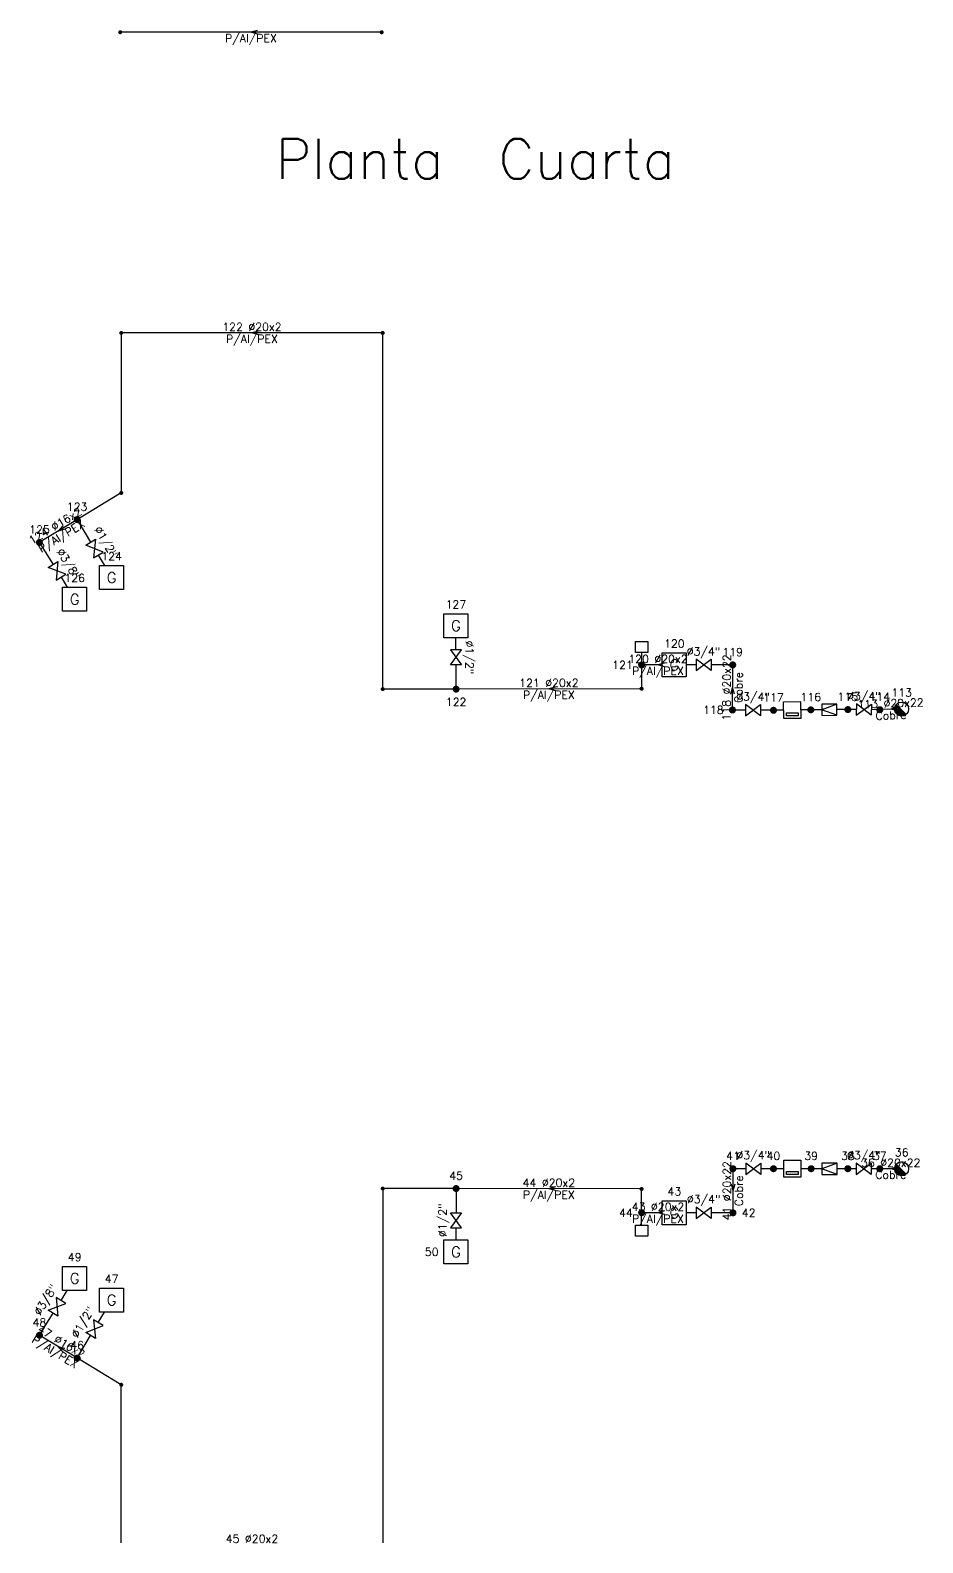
# Model space of a CAD drawing. Extents: x 13.1 to 35, y -9.6 to 85.5.
# Drawn here: x 19.77 to 26.46, y 36.11 to 47.46 of the extents above; entities that cross this region are included whole.
import ezdxf
from ezdxf.enums import TextEntityAlignment as Align

# ---------------------------------------------------------------- set-up
doc = ezdxf.new("R2010")
doc.units = 0
doc.header["$LTSCALE"] = 0.5
doc.layers.get('0').update_dxf_attribs({"linetype": 'CONTINUOUS'})
for name, color, linetype in [('TEXTO_NUDOS', 7, 'CONTINUOUS'), ('TEXTO_RAMAS', 7, 'CONTINUOUS'), ('UNIFILAR', 7, 'CONTINUOUS')]:
    doc.layers.add(name, color=color, linetype=linetype)
doc.styles.add('ROMANS', font='Romans', dxfattribs={"height": 2.5})

# ---------------------------------------------------------------- blocks, each defined once
blk = doc.blocks.new('CONEXION_PLANTAS_GAS')
at = {"color": 0, "linetype": 'CONTINUOUS'}
blk.add_circle((-0.004736, -0.005671), 1.5, dxfattribs=at)
for points in [[(-1.499779, 0.11617), (-1.504474, -0.033694), (0.363297, -1.459821), (0.216286, -1.489298)], [(-1.480147, 0.264817), (-1.499779, 0.11617), (0.506632, -1.415814), (0.363297, -1.459821)], [(-1.445772, 0.410761), (-1.480147, 0.264817), (0.644856, -1.357718), (0.506632, -1.415814)], [(-1.396999, 0.552544), (-1.445772, 0.410761), (0.77659, -1.286112), (0.644856, -1.357718)], [(-1.334315, 0.688749), (-1.396999, 0.552544), (0.900518, -1.201713), (0.77659, -1.286112)], [(-1.258346, 0.818016), (-1.334315, 0.688749), (1.0154, -1.105363), (0.900518, -1.201713)], [(-1.169852, 0.939054), (-1.258346, 0.818016), (1.047775, -1.074419), (1.0154, -1.105363)], [(-1.069716, 1.050651), (-1.169852, 0.939054), (-0.004736, -0.005671), (1.047775, -1.074419)], [(-1.504474, -0.033694), (-1.494184, -0.183278), (0.216286, -1.489298), (0.067066, -1.503952)], [(-1.494184, -0.183278), (-1.469012, -0.331087), (0.067066, -1.503952), (-0.082871, -1.503635)], [(-1.469012, -0.331087), (-1.429209, -0.475645), (-0.082871, -1.503635), (-0.232027, -1.488351)], [(-1.429209, -0.475645), (-1.375174, -0.615507), (-0.232027, -1.488351), (-0.378913, -1.458252)], [(-1.375174, -0.615507), (-1.307445, -0.749276), (-0.378913, -1.458252), (-0.52206, -1.41364)], [(-1.307445, -0.749276), (-1.226701, -0.875615), (-0.52206, -1.41364), (-0.660037, -1.35496)], [(-1.226701, -0.875615), (-1.133746, -0.993262), (-0.660037, -1.35496), (-0.791468, -1.282798)], [(-1.133746, -0.993262), (-1.029511, -1.101041), (-0.791468, -1.282798), (-0.915037, -1.197876)]]:
    blk.add_solid(points, dxfattribs=at)
blk = doc.blocks.new('NUDO_DERIVACION_GAS')
at = {"color": 0, "linetype": 'CONTINUOUS'}
for points in [[(-0.742494, 0.10584), (-0.749351, 0.031185), (-0.748721, -0.043781), (-0.749351, 0.031185)], [(-0.728219, 0.179437), (-0.742494, 0.10584), (-0.74061, -0.118309), (-0.748721, -0.043781)], [(-0.706667, 0.251241), (-0.728219, 0.179437), (-0.725099, -0.191656), (-0.74061, -0.118309)], [(-0.678054, 0.320535), (-0.706667, 0.251241), (-0.702343, -0.263087), (-0.725099, -0.191656)], [(-0.642667, 0.386626), (-0.678054, 0.320535), (-0.672569, -0.33189), (-0.702343, -0.263087)], [(-0.600858, 0.448854), (-0.642667, 0.386626), (-0.636075, -0.397377), (-0.672569, -0.33189)], [(-0.553045, 0.506597), (-0.600858, 0.448854), (-0.593226, -0.458893), (-0.636075, -0.397377)], [(-0.499707, 0.559279), (-0.553045, 0.506597), (-0.544449, -0.515825), (-0.593226, -0.458893)], [(-0.441376, 0.606372), (-0.499707, 0.559279), (-0.490233, -0.567602), (-0.544449, -0.515825)], [(-0.378635, 0.647407), (-0.441376, 0.606372), (-0.431118, -0.613708), (-0.490233, -0.567602)], [(-0.31211, 0.681973), (-0.378635, 0.647407), (-0.367696, -0.653682), (-0.431118, -0.613708)], [(-0.242467, 0.709725), (-0.31211, 0.681973), (-0.300599, -0.687124), (-0.367696, -0.653682)], [(-0.170402, 0.730386), (-0.242467, 0.709725), (-0.2305, -0.713702), (-0.300599, -0.687124)], [(-0.096633, 0.743749), (-0.170402, 0.730386), (-0.158097, -0.733148), (-0.2305, -0.713702)], [(-0.0219, 0.74968), (-0.096633, 0.743749), (-0.084114, -0.745268), (-0.158097, -0.733148)], [(0.053053, 0.748121), (-0.0219, 0.74968), (-0.009291, -0.749942), (-0.084114, -0.745268)], [(0.127475, 0.739087), (0.053053, 0.748121), (0.065624, -0.747123), (-0.009291, -0.749942)], [(0.200624, 0.722669), (0.127475, 0.739087), (0.139884, -0.736839), (0.065624, -0.747123)], [(0.271768, 0.699029), (0.200624, 0.722669), (0.212747, -0.719193), (0.139884, -0.736839)], [(0.340197, 0.668406), (0.271768, 0.699029), (0.283483, -0.694361), (0.212747, -0.719193)], [(0.405227, 0.631103), (0.340197, 0.668406), (0.351388, -0.662591), (0.283483, -0.694361)], [(0.466207, 0.587495), (0.405227, 0.631103), (0.415781, -0.624201), (0.351388, -0.662591)], [(0.52253, 0.538017), (0.466207, 0.587495), (0.47602, -0.579573), (0.415781, -0.624201)], [(0.573632, 0.483163), (0.52253, 0.538017), (0.531502, -0.529155), (0.47602, -0.579573)], [(0.619002, 0.423482), (0.573632, 0.483163), (0.581674, -0.47345), (0.531502, -0.529155)], [(0.658187, 0.359569), (0.619002, 0.423482), (0.626035, -0.413014), (0.581674, -0.47345)], [(0.690796, 0.292064), (0.658187, 0.359569), (0.66414, -0.348452), (0.626035, -0.413014)], [(0.716502, 0.22164), (0.690796, 0.292064), (0.695609, -0.280407), (0.66414, -0.348452)], [(0.73505, 0.149002), (0.716502, 0.22164), (0.720128, -0.209562), (0.695609, -0.280407)], [(0.746253, 0.074875), (0.73505, 0.149002), (0.737451, -0.136622), (0.720128, -0.209562)], [(0.75, 0), (0.746253, 0.074875), (0.747407, -0.062317), (0.737451, -0.136622)]]:
    blk.add_solid(points, dxfattribs=at)
blk = doc.blocks.new('APARATO_GAS')
at = {"color": 0, "linetype": 'CONTINUOUS'}
for p, q in [((-1.125, 1.125), (1.125, 1.125)), ((-1.125, -1.125), (-1.125, 1.125)), ((1.125, 1.125), (1.125, -1.125)), ((1.125, -1.125), (-1.125, -1.125))]:
    blk.add_line(p, q, dxfattribs=at)
at = {"color": 0, "linetype": 'CONTINUOUS', "style": 'ROMANS'}
blk.add_text('G', height=1, dxfattribs=at).set_placement((0, -0.5), align=Align.CENTER)
blk = doc.blocks.new('NUDO_PASO_GAS')
at = {"color": 0, "linetype": 'CONTINUOUS'}
for points in [[(-0.742494, 0.10584), (-0.749351, 0.031185), (-0.748721, -0.043781), (-0.749351, 0.031185)], [(-0.728219, 0.179437), (-0.742494, 0.10584), (-0.74061, -0.118309), (-0.748721, -0.043781)], [(-0.706667, 0.251241), (-0.728219, 0.179437), (-0.725099, -0.191656), (-0.74061, -0.118309)], [(-0.678054, 0.320535), (-0.706667, 0.251241), (-0.702343, -0.263087), (-0.725099, -0.191656)], [(-0.642667, 0.386626), (-0.678054, 0.320535), (-0.672569, -0.33189), (-0.702343, -0.263087)], [(-0.600858, 0.448854), (-0.642667, 0.386626), (-0.636075, -0.397377), (-0.672569, -0.33189)], [(-0.553045, 0.506597), (-0.600858, 0.448854), (-0.593226, -0.458893), (-0.636075, -0.397377)], [(-0.499707, 0.559279), (-0.553045, 0.506597), (-0.544449, -0.515825), (-0.593226, -0.458893)], [(-0.441376, 0.606372), (-0.499707, 0.559279), (-0.490233, -0.567602), (-0.544449, -0.515825)], [(-0.378635, 0.647407), (-0.441376, 0.606372), (-0.431118, -0.613708), (-0.490233, -0.567602)], [(-0.31211, 0.681973), (-0.378635, 0.647407), (-0.367696, -0.653682), (-0.431118, -0.613708)], [(-0.242467, 0.709725), (-0.31211, 0.681973), (-0.300599, -0.687124), (-0.367696, -0.653682)], [(-0.170402, 0.730386), (-0.242467, 0.709725), (-0.2305, -0.713702), (-0.300599, -0.687124)], [(-0.096633, 0.743749), (-0.170402, 0.730386), (-0.158097, -0.733148), (-0.2305, -0.713702)], [(-0.0219, 0.74968), (-0.096633, 0.743749), (-0.084114, -0.745268), (-0.158097, -0.733148)], [(0.053053, 0.748121), (-0.0219, 0.74968), (-0.009291, -0.749942), (-0.084114, -0.745268)], [(0.127475, 0.739087), (0.053053, 0.748121), (0.065624, -0.747123), (-0.009291, -0.749942)], [(0.200624, 0.722669), (0.127475, 0.739087), (0.139884, -0.736839), (0.065624, -0.747123)], [(0.271768, 0.699029), (0.200624, 0.722669), (0.212747, -0.719193), (0.139884, -0.736839)], [(0.340197, 0.668406), (0.271768, 0.699029), (0.283483, -0.694361), (0.212747, -0.719193)], [(0.405227, 0.631103), (0.340197, 0.668406), (0.351388, -0.662591), (0.283483, -0.694361)], [(0.466207, 0.587495), (0.405227, 0.631103), (0.415781, -0.624201), (0.351388, -0.662591)], [(0.52253, 0.538017), (0.466207, 0.587495), (0.47602, -0.579573), (0.415781, -0.624201)], [(0.573632, 0.483163), (0.52253, 0.538017), (0.531502, -0.529155), (0.47602, -0.579573)], [(0.619002, 0.423482), (0.573632, 0.483163), (0.581674, -0.47345), (0.531502, -0.529155)], [(0.658187, 0.359569), (0.619002, 0.423482), (0.626035, -0.413014), (0.581674, -0.47345)], [(0.690796, 0.292064), (0.658187, 0.359569), (0.66414, -0.348452), (0.626035, -0.413014)], [(0.716502, 0.22164), (0.690796, 0.292064), (0.695609, -0.280407), (0.66414, -0.348452)], [(0.73505, 0.149002), (0.716502, 0.22164), (0.720128, -0.209562), (0.695609, -0.280407)], [(0.746253, 0.074875), (0.73505, 0.149002), (0.737451, -0.136622), (0.720128, -0.209562)], [(0.75, 0), (0.746253, 0.074875), (0.747407, -0.062317), (0.737451, -0.136622)]]:
    blk.add_solid(points, dxfattribs=at)
blk = doc.blocks.new('TOMA_PRESION_GAS')
at = {"color": 0, "linetype": 'CONTINUOUS'}
for p, q in [((-0.046683, 0.093739), (-0.046683, 0.17616)), ((-0.046683, 0.17616), (0.046683, 0.17616)), ((0.046683, 0.17616), (0.046683, 0.093739)), ((0.046683, 0.093739), (-0.046683, 0.093739)), ((0, 0.093739), (0, 0.0262))]:
    blk.add_line(p, q, dxfattribs=at)
for points in [[(-0.025977, 0.003703), (-0.026217, 0.001091), (-0.026195, -0.001532), (-0.026217, 0.001091)], [(-0.025477, 0.006278), (-0.025977, 0.003703), (-0.025911, -0.004139), (-0.026195, -0.001532)], [(-0.024723, 0.00879), (-0.025477, 0.006278), (-0.025368, -0.006705), (-0.025911, -0.004139)], [(-0.023722, 0.011214), (-0.024723, 0.00879), (-0.024572, -0.009204), (-0.025368, -0.006705)], [(-0.022484, 0.013526), (-0.023722, 0.011214), (-0.02353, -0.011611), (-0.024572, -0.009204)], [(-0.021021, 0.015704), (-0.022484, 0.013526), (-0.022254, -0.013903), (-0.02353, -0.011611)], [(-0.019349, 0.017724), (-0.021021, 0.015704), (-0.020754, -0.016055), (-0.022254, -0.013903)], [(-0.017483, 0.019567), (-0.019349, 0.017724), (-0.019048, -0.018047), (-0.020754, -0.016055)], [(-0.015442, 0.021214), (-0.017483, 0.019567), (-0.017151, -0.019858), (-0.019048, -0.018047)], [(-0.013247, 0.02265), (-0.015442, 0.021214), (-0.015083, -0.021471), (-0.017151, -0.019858)], [(-0.010919, 0.023859), (-0.013247, 0.02265), (-0.012864, -0.02287), (-0.015083, -0.021471)], [(-0.008483, 0.02483), (-0.010919, 0.023859), (-0.010517, -0.02404), (-0.012864, -0.02287)], [(-0.005962, 0.025553), (-0.008483, 0.02483), (-0.008064, -0.024969), (-0.010517, -0.02404)], [(-0.003381, 0.026021), (-0.005962, 0.025553), (-0.005531, -0.02565), (-0.008064, -0.024969)], [(-0.000766, 0.026228), (-0.003381, 0.026021), (-0.002943, -0.026074), (-0.005531, -0.02565)], [(0.001856, 0.026174), (-0.000766, 0.026228), (-0.000325, -0.026237), (-0.002943, -0.026074)], [(0.00446, 0.025858), (0.001856, 0.026174), (0.002296, -0.026139), (-0.000325, -0.026237)], [(0.007019, 0.025283), (0.00446, 0.025858), (0.004894, -0.025779), (0.002296, -0.026139)], [(0.009508, 0.024456), (0.007019, 0.025283), (0.007443, -0.025162), (0.004894, -0.025779)], [(0.011902, 0.023385), (0.009508, 0.024456), (0.009918, -0.024293), (0.007443, -0.025162)], [(0.014177, 0.02208), (0.011902, 0.023385), (0.012294, -0.023181), (0.009918, -0.024293)], [(0.016311, 0.020554), (0.014177, 0.02208), (0.014546, -0.021838), (0.012294, -0.023181)], [(0.018281, 0.018823), (0.016311, 0.020554), (0.016654, -0.020277), (0.014546, -0.021838)], [(0.020069, 0.016904), (0.018281, 0.018823), (0.018595, -0.018513), (0.016654, -0.020277)], [(0.021656, 0.014816), (0.020069, 0.016904), (0.02035, -0.016564), (0.018595, -0.018513)], [(0.023027, 0.01258), (0.021656, 0.014816), (0.021902, -0.01445), (0.02035, -0.016564)], [(0.024168, 0.010218), (0.023027, 0.01258), (0.023235, -0.012191), (0.021902, -0.01445)], [(0.025067, 0.007754), (0.024168, 0.010218), (0.024336, -0.00981), (0.023235, -0.012191)], [(0.025716, 0.005213), (0.025067, 0.007754), (0.025194, -0.007332), (0.024336, -0.00981)], [(0.026108, 0.00262), (0.025716, 0.005213), (0.0258, -0.00478), (0.025194, -0.007332)], [(0.026239, 0), (0.026108, 0.00262), (0.026149, -0.00218), (0.0258, -0.00478)]]:
    blk.add_solid(points, dxfattribs=at)
blk = doc.blocks.new('LLAVE_PASO_GAS')
at = {"color": 0, "linetype": 'CONTINUOUS'}
for p, q in [((-1.5, 1.125), (1.5, -1.125)), ((1.5, 1.125), (-1.5, -1.125)), ((-1.5, -1.125), (-1.5, 1.125)), ((1.5, -1.125), (1.5, 1.125))]:
    blk.add_line(p, q, dxfattribs=at)
blk = doc.blocks.new('VALVULA_REG_PRESION_GAS')
at = {"color": 0, "linetype": 'CONTINUOUS'}
for p, q in [((-1.50002, 1.125), (1.49998, 0)), ((1.49998, 1.125), (-1.50002, 1.125)), ((-1.50002, 1.125), (-1.50002, -1.125)), ((-1.50002, -1.125), (1.49998, 0)), ((1.49998, -1.125), (1.49998, 1.125)), ((-1.50002, -1.125), (1.49998, -1.125))]:
    blk.add_line(p, q, dxfattribs=at)
blk = doc.blocks.new('CONTADOR_GAS')
at = {"color": 0, "linetype": 'CONTINUOUS'}
for p, q in [((-1.125, 1.125), (1.125, 1.125)), ((-1.125, -1.125), (-1.125, 1.125)), ((-0.775, 0.775), (0.775, 0.775)), ((-0.775, 0.367113), (-0.775, 0.775)), ((0.775, 0.367113), (-0.775, 0.367113)), ((0.775, 0.775), (0.775, 0.367113)), ((1.125, 1.125), (1.125, -1.125)), ((1.125, -1.125), (-1.125, -1.125))]:
    blk.add_line(p, q, dxfattribs=at)

msp = doc.modelspace()

# ---------------------------------------------------------------- linework, layer by layer
at = {"layer": 'UNIFILAR', "color": 30, "linetype": 'CONTINUOUS'}
for p, q in [((22.394198, 47.440753), (20.464198, 47.440753)), ((21.479198, 47.454753), (21.429198, 47.440753)), ((21.479198, 47.426753), (21.429198, 47.440753)), ((20.456876, 45.170753), (20.456876, 44.000753)), ((22.401876, 45.185753), (20.471876, 45.185753)), ((21.486876, 45.199753), (21.436876, 45.185753)), ((21.486876, 45.171753), (21.436876, 45.185753)), ((22.416876, 42.529635), (22.416876, 45.170753)), ((20.444032, 43.978005), (20.148392, 43.799677)), ((20.103481, 43.772488), (19.866328, 43.628388)), ((20.020365, 43.738366), (19.984905, 43.700438)), ((20.034905, 43.714437), (19.984905, 43.700438)), ((20.139328, 43.763555), (20.226551, 43.616835)), ((19.857706, 43.592433), (19.946214, 43.449368)), ((20.284039, 43.520132), (20.331172, 43.440848)), ((20.005402, 43.353696), (20.052041, 43.278308)), ((22.966026, 42.808299), (22.965761, 42.899616)), ((22.9668, 42.540731), (22.966351, 42.695799)), ((24.357638, 42.669553), (24.35765, 42.532818)), ((24.512637, 42.695753), (24.383835, 42.695753)), ((24.530136, 42.709753), (24.480136, 42.695753)), ((24.530136, 42.681753), (24.480136, 42.695753)), ((24.765344, 42.696005), (24.692637, 42.695892)), ((25.014301, 42.69639), (24.877844, 42.696179)), ((25.03861, 42.384395), (25.040388, 42.670181)), ((22.940626, 42.514489), (22.431876, 42.51463)), ((24.342652, 42.517782), (22.993126, 42.514544)), ((23.71223, 42.530269), (23.662264, 42.51615)), ((23.712297, 42.50227), (23.662264, 42.51615)), ((25.025188, 42.477376), (25.039499, 42.527288)), ((25.053187, 42.477202), (25.039499, 42.527288)), ((25.136012, 42.357409), (25.064696, 42.357947)), ((25.319825, 42.35602), (25.248509, 42.356559)), ((25.422453, 42.356722), (25.372323, 42.356131)), ((25.599699, 42.358809), (25.549569, 42.358219)), ((25.708402, 42.359766), (25.652197, 42.359324)), ((25.877103, 42.361092), (25.820898, 42.36065)), ((25.96691, 42.361088), (25.929602, 42.361211)), ((26.116718, 42.360594), (26.07941, 42.360717)), ((26.254403, 42.364074), (26.169204, 42.361347)), ((26.274449, 42.378722), (26.224922, 42.36313)), ((26.275344, 42.350737), (26.224922, 42.36313)), ((25.137833, 38.918101), (25.068386, 38.918101)), ((25.31978, 38.918101), (25.250333, 38.918101)), ((25.423652, 38.918101), (25.37228, 38.918101)), ((25.602149, 38.918101), (25.550777, 38.918101)), ((25.709623, 38.918101), (25.654649, 38.918101)), ((25.877096, 38.918101), (25.822123, 38.918101)), ((25.966865, 38.918101), (25.929596, 38.918101)), ((26.116634, 38.918101), (26.079365, 38.918101)), ((26.254376, 38.918101), (26.169134, 38.918101)), ((26.27488, 38.932101), (26.22488, 38.918101)), ((26.27488, 38.904101), (26.22488, 38.918101)), ((25.028136, 38.80276), (25.042136, 38.75276)), ((25.042136, 38.891851), (25.042136, 38.613669)), ((25.056136, 38.80276), (25.042136, 38.75276)), ((22.416876, 38.754219), (22.416876, 36.113101)), ((22.940626, 38.769365), (22.431876, 38.769223)), ((22.9668, 38.743123), (22.966351, 38.588055)), ((24.342652, 38.766072), (22.993126, 38.769309)), ((23.712297, 38.781584), (23.662264, 38.767704)), ((23.71223, 38.753584), (23.662264, 38.767704)), ((24.357638, 38.614301), (24.35765, 38.751036)), ((24.512637, 38.588101), (24.383835, 38.588101)), ((24.530136, 38.602101), (24.480136, 38.588101)), ((24.530136, 38.574101), (24.480136, 38.588101)), ((24.766137, 38.587847), (24.692637, 38.587961)), ((25.015886, 38.58746), (24.878636, 38.587673)), ((22.966026, 38.475555), (22.965761, 38.384237)), ((20.005402, 37.930157), (20.052041, 38.005546)), ((19.857706, 37.69142), (19.946214, 37.834486)), ((20.284039, 37.763722), (20.331172, 37.843006)), ((20.139328, 37.520299), (20.226551, 37.667019)), ((20.103481, 37.511366), (19.866328, 37.655466)), ((20.020365, 37.545487), (19.984905, 37.583416)), ((20.034905, 37.569416), (19.984905, 37.583416)), ((20.444032, 37.305849), (20.148392, 37.484177)), ((20.456876, 36.113101), (20.456876, 37.283101))]:
    msp.add_line(p, q, dxfattribs=at)

# ---------------------------------------------------------------- block references
for name, p, xscale, yscale in [('NUDO_PASO_GAS', (20.449198, 47.440753), 0.02, 0.02), ('NUDO_PASO_GAS', (22.409198, 47.440753), 0.02, 0.02), ('NUDO_PASO_GAS', (20.456876, 45.185753), 0.02, 0.02), ('NUDO_PASO_GAS', (22.416876, 45.185753), 0.02, 0.02), ('NUDO_PASO_GAS', (20.456876, 43.985753), 0.02, 0.02), ('NUDO_DERIVACION_GAS', (20.125915, 43.786119), 0.035, 0.035), ('NUDO_DERIVACION_GAS', (19.843895, 43.614757), 0.035, 0.035), ('APARATO_GAS', (20.384676, 43.350848), 0.08, 0.08), ('APARATO_GAS', (20.10772, 43.188308), 0.08, 0.08), ('APARATO_GAS', (22.965501, 42.989616), 0.08, 0.08), ('APARATO_GAS', (24.602637, 42.695753), 0.08, 0.08), ('NUDO_DERIVACION_GAS', (25.040551, 42.696431), 0.035, 0.035), ('NUDO_DERIVACION_GAS', (22.966876, 42.514481), 0.035, 0.035), ('NUDO_PASO_GAS', (22.416876, 42.514635), 0.02, 0.02), ('NUDO_PASO_GAS', (24.357652, 42.517818), 0.02, 0.02), ('NUDO_DERIVACION_GAS', (25.038446, 42.358146), 0.035, 0.035), ('NUDO_DERIVACION_GAS', (25.346075, 42.355822), 0.035, 0.035), ('NUDO_DERIVACION_GAS', (25.625948, 42.359118), 0.035, 0.035), ('NUDO_DERIVACION_GAS', (25.903352, 42.361298), 0.035, 0.035), ('NUDO_DERIVACION_GAS', (26.142968, 42.360508), 0.035, 0.035), ('CONEXION_PLANTAS_GAS', (26.306876, 42.365753), 0.035, 0.035), ('NUDO_DERIVACION_GAS', (25.042136, 38.918101), 0.035, 0.035), ('NUDO_DERIVACION_GAS', (25.34603, 38.918101), 0.035, 0.035), ('NUDO_DERIVACION_GAS', (25.628399, 38.918101), 0.035, 0.035), ('NUDO_DERIVACION_GAS', (25.903346, 38.918101), 0.035, 0.035), ('NUDO_DERIVACION_GAS', (26.142884, 38.918101), 0.035, 0.035), ('CONEXION_PLANTAS_GAS', (26.306876, 38.918101), 0.035, 0.035), ('NUDO_DERIVACION_GAS', (22.966876, 38.769372), 0.035, 0.035), ('NUDO_PASO_GAS', (22.416876, 38.769219), 0.02, 0.02), ('NUDO_PASO_GAS', (24.357652, 38.766036), 0.02, 0.02), ('APARATO_GAS', (24.602637, 38.588101), 0.08, 0.08), ('NUDO_DERIVACION_GAS', (25.042136, 38.587419), 0.035, 0.035), ('APARATO_GAS', (22.965501, 38.294237), 0.08, 0.08), ('APARATO_GAS', (20.10772, 38.095546), 0.08, 0.08), ('APARATO_GAS', (20.384676, 37.933006), 0.08, 0.08), ('NUDO_DERIVACION_GAS', (19.843895, 37.669097), 0.035, 0.035), ('NUDO_DERIVACION_GAS', (20.125915, 37.497735), 0.035, 0.035), ('NUDO_PASO_GAS', (20.456876, 37.298101), 0.02, 0.02)]:
    msp.add_blockref(name, p, dxfattribs=dict(at, xscale=xscale, yscale=yscale))
for name, p, xscale, yscale, rotation in [('LLAVE_PASO_GAS', (20.255295, 43.568483), 0.0375, 0.0375, 300.730759), ('LLAVE_PASO_GAS', (19.975808, 43.401532), 0.0375, 0.0375, 301.743256), ('LLAVE_PASO_GAS', (22.966188, 42.752049), 0.0375, 0.0375, 90.165788), ('LLAVE_PASO_GAS', (24.821594, 42.696092), 0.0375, 0.0375, 180.088708), ('CONTADOR_GAS', (25.486011, 42.35747), 0.0565, 0.0565, 180.674776), ('LLAVE_PASO_GAS', (25.19226, 42.356984), 0.0375, 0.0375, 179.567205), ('VALVULA_REG_PRESION_GAS', (25.76465, 42.360208), 0.0375, 0.0375, 180.45019), ('LLAVE_PASO_GAS', (26.02316, 42.360903), 0.0375, 0.0375, 179.811089), ('LLAVE_PASO_GAS', (25.194083, 38.918101), 0.0375, 0.0375, 180), ('CONTADOR_GAS', (25.487215, 38.918101), 0.0565, 0.0565, 180), ('VALVULA_REG_PRESION_GAS', (25.765873, 38.918101), 0.0375, 0.0375, 180), ('LLAVE_PASO_GAS', (26.023115, 38.918101), 0.0375, 0.0375, 180), ('LLAVE_PASO_GAS', (22.966188, 38.531805), 0.0375, 0.0375, 269.834212), ('LLAVE_PASO_GAS', (24.822387, 38.58776), 0.0375, 0.0375, 179.911116), ('LLAVE_PASO_GAS', (19.975808, 37.882321), 0.0375, 0.0375, 58.256744), ('LLAVE_PASO_GAS', (20.255295, 37.71537), 0.0375, 0.0375, 59.269241)]:
    msp.add_blockref(name, p, dxfattribs=dict(at, xscale=xscale, yscale=yscale, rotation=rotation))
msp.add_blockref('TOMA_PRESION_GAS', (24.357635, 42.695753), dxfattribs=at)
at = {"layer": 'UNIFILAR', "color": 30, "linetype": 'CONTINUOUS', "rotation": 180}
msp.add_blockref('TOMA_PRESION_GAS', (24.357635, 38.588101), dxfattribs=at)

# ---------------------------------------------------------------- texts
at = {"color": 7, "linetype": 'CONTINUOUS', "style": 'ROMANS'}
msp.add_text('Planta  Cuarta', height=0.3, dxfattribs=at).set_placement((23.111181, 46.340753), align=Align.CENTER)
at = {"layer": 'TEXTO_NUDOS', "color": 30, "linetype": 'CONTINUOUS', "style": 'ROMANS'}
for s, p in [('123', (20.125915, 43.852369)), ('125', (19.843895, 43.681007)), ('124', (20.384676, 43.480848)), ('126', (20.10772, 43.318308)), ('127', (22.965501, 43.119616)), ('120', (24.602637, 42.825753)), ('119', (25.040551, 42.762681)), ('117', (25.346075, 42.422072)), ('116', (25.625948, 42.425368)), ('115', (25.903352, 42.427548)), ('114', (26.142968, 42.426758)), ('113', (26.306876, 42.458253)), ('41', (25.042136, 38.984351)), ('40', (25.34603, 38.984351)), ('39', (25.628399, 38.984351)), ('38', (25.903346, 38.984351)), ('37', (26.142884, 38.984351)), ('36', (26.306876, 39.010601)), ('45', (22.966876, 38.835622)), ('43', (24.602637, 38.718101)), ('49', (20.10772, 38.225546)), ('47', (20.384676, 38.063006)), ('48', (19.843895, 37.735347)), ('46', (20.125915, 37.563985))]:
    msp.add_text(s, height=0.06, dxfattribs=at).set_placement(p, align=Align.CENTER)
for s, p in [('121', (24.291435, 42.695753)), ('118', (24.972196, 42.358146)), ('44', (24.291435, 38.588101)), ('50', (22.835501, 38.294237))]:
    msp.add_text(s, height=0.06, dxfattribs=at).set_placement(p, align=Align.MIDDLE_RIGHT)
msp.add_text('122', height=0.06, dxfattribs=at).set_placement((22.966876, 42.448231), align=Align.TOP_CENTER)
msp.add_text('42', height=0.06, dxfattribs=at).set_placement((25.108386, 38.587419), align=Align.MIDDLE_LEFT)
at = {"layer": 'TEXTO_RAMAS', "color": 30, "linetype": 'CONTINUOUS', "style": 'ROMANS'}
for s, p in [('P/Al/PEX', (21.429198, 47.425753)), ('P/Al/PEX', (21.436876, 45.170753)), ('P/Al/PEX', (24.480136, 42.680753)), ('Cobre', (26.22488, 38.903101)), ('P/Al/PEX', (24.480136, 38.573101))]:
    msp.add_text(s, height=0.06, dxfattribs=at).set_placement(p, align=Align.TOP_CENTER)
for s, p in [('122 Ø20x2', (21.436876, 45.200753)), ('120 Ø20x2', (24.480136, 42.710753)), ('Ø3/4"', (25.194083, 38.989351)), ('Ø3/4"', (26.023115, 38.989351)), ('36 Ø20x22', (26.22488, 38.933101)), ('43 Ø20x2', (24.480136, 38.603101)), ('45 Ø20x2', (21.436876, 36.113101))]:
    msp.add_text(s, height=0.06, dxfattribs=at).set_placement(p, align=Align.CENTER)
for s, rotation, p in [('124 Ø16x2', 31.283907, (19.977116, 43.713257)), ('Ø1/2"', 300.730759, (20.31654, 43.604892)), ('Ø3/8"', 301.743256, (20.0364, 43.439018)), ('Ø1/2"', 270.165788, (23.037438, 42.752255)), ('Ø3/4"', 0.088708, (24.821484, 42.767342)), ('118 Ø20x22', 89.643509, (25.024499, 42.527382)), ('121 Ø20x2', 0.137459, (23.662228, 42.53115)), ('Ø3/4"', 359.567205, (25.192799, 42.428232)), ('Ø3/4"', 359.811089, (26.023395, 42.432152)), ('113 Ø20x22', 1.832804, (26.224442, 42.378123)), ('41 Ø20x22', 90, (25.027136, 38.75276)), ('44 Ø20x2', 359.862541, (23.6623, 38.782704)), ('Ø3/4"', 359.911116, (24.822497, 38.65901)), ('Ø1/2"', 89.834212, (22.894939, 38.532011)), ('Ø3/8"', 58.256744, (19.915216, 37.919807)), ('Ø1/2"', 59.269241, (20.19405, 37.751779)), ('47 Ø16x2', 328.716093, (19.992694, 37.596235))]:
    msp.add_text(s, height=0.06, rotation=rotation, dxfattribs=at).set_placement(p, align=Align.CENTER)
for s, rotation, p in [('P/Al/PEX', 31.283907, (19.992694, 43.687619)), ('Cobre', 89.643509, (25.054498, 42.527195)), ('P/Al/PEX', 0.137459, (23.6623, 42.50115)), ('Cobre', 1.832804, (26.225402, 42.348138)), ('Cobre', 90, (25.057136, 38.75276)), ('P/Al/PEX', 359.862541, (23.662228, 38.752704)), ('P/Al/PEX', 328.716093, (19.977116, 37.570597))]:
    msp.add_text(s, height=0.06, rotation=rotation, dxfattribs=at).set_placement(p, align=Align.TOP_CENTER)

doc.saveas('drawing.dxf')
